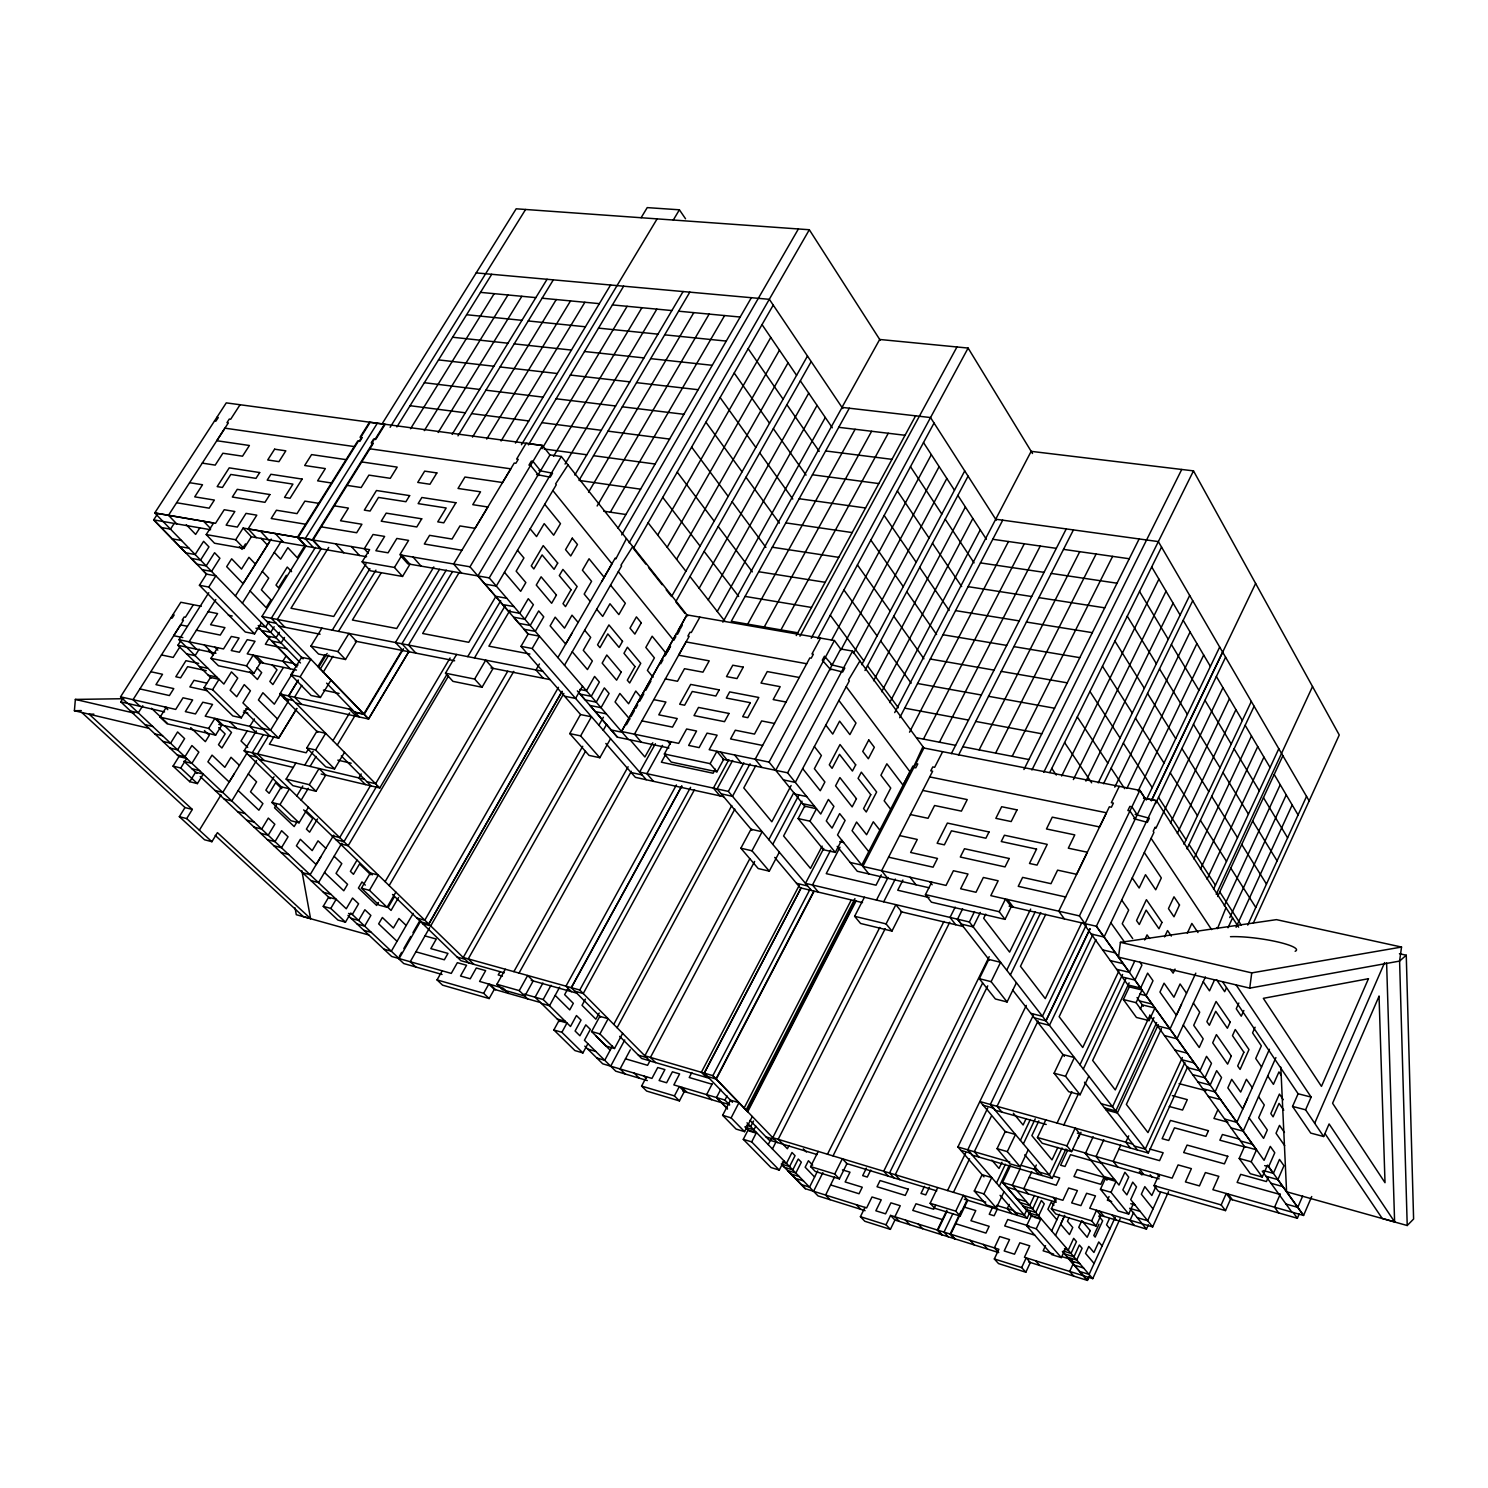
<?xml version="1.0" encoding="UTF-8"?>
<svg xmlns="http://www.w3.org/2000/svg" width="1488" height="1488" viewBox="0 0 1488 1488"><rect width="100%" height="100%" fill="white"/><g stroke="black" fill="none" stroke-linecap="round" stroke-linejoin="round"><path stroke-width="1.5" d="M148.912 728.32L74.4 710.725L75.367 699.416L123.634 698.709M1280.815 1067.156L1286.581 1191.776L1407.22 1225.517L1399.594 961.081L1401.529 947.056L1276.444 919.64L1120.408 942.35L1118.511 957.156L1249.734 988.125L1399.594 961.081L1406.253 955.222L1399.445 953.734M1249.734 988.125L1251.743 972.892L1401.529 947.056M1230.539 1199.216L1225.498 1210.618L1221.183 1204.927L1226.242 1193.506L1230.539 1199.216L1297.369 1218.263L1299.21 1214.022M1311.728 1196.519L1303.562 1215.454L1212.887 1189.712L1218.839 1176.338L1205.392 1172.563L1199.44 1185.899L1185.434 1181.918L1191.386 1168.638L1178.105 1164.918L1172.135 1178.143L1085.366 1153.498L1093.159 1136.739M1222.541 981.708L1298.113 1093.754L1292.551 1106.421L1310.742 1133.093L1323.65 1136.516L1329.1 1123.942L1394.609 1221.871L1382.185 1218.393L1325.25 1133.986M1302.651 1196.054L1297.759 1207.363L1286.004 1204.034M1280.294 1194.064L1274.565 1207.233L1278.731 1212.962M1314.685 1123.254L1384.64 962.569M1263.461 1170.591L1273.393 1173.344L1279.494 1159.412L1283.958 1165.718L1277.894 1179.612L1303.562 1215.454L1267.497 1165.123L1262.27 1177.027L1250.311 1173.697L1239.188 1158.445L1244.489 1146.523L1149.759 1015.207M1323.65 1136.516L1305.59 1109.825L1311.151 1097.102L1236.1 984.907M1273.393 1173.344L1268.65 1166.722L1274.788 1152.754L1270.268 1146.374L1264.093 1160.361L1215.082 1091.932L1202.806 1088.714M1268.185 1177.473L1266.418 1181.546L1240.694 1174.367L1237.123 1182.421L1280.126 1194.473M1262.27 1177.027L1251.222 1161.756L1256.504 1149.796L1096.377 926.261L1009.087 906.192M1269.431 1049.282L1236.844 1122.324L1224.698 1119.069M1275.904 1057.596L1243.187 1131.178L1231.078 1127.923M1217.742 1110.048L1213.948 1118.455L1227.935 1122.194M1255.109 1027.222L1252.561 1032.877L1261.359 1045.878L1255.723 1058.47L1261.545 1066.97M1197.84 1081.85L1210.153 1085.05L1216.663 1070.653L1221.555 1077.554L1215.082 1091.932M1243.856 1010.501L1241.271 1016.211L1236.249 1008.771L1238.834 1003.061M1100.06 1215.25L1146.448 1229.069L1148.364 1224.829M1010.538 1165.662L1002.596 1182.421L1062.897 1200.295L1068.626 1188.019L1077.386 1190.586L1071.676 1202.899L1080.902 1205.633L1086.612 1193.283L1095.466 1195.887L1089.755 1208.256L1152.642 1226.912L1168.545 1191.683M1225.498 1210.618L1158.445 1191.311L1154.018 1185.638L1159.096 1174.423M1210.153 1085.05L1204.945 1077.796L1211.492 1063.362L1206.526 1056.331L1199.96 1070.821L1187.591 1067.64M1156.12 1185.992L1151.824 1195.496L1144.811 1186.624L1141.352 1194.213L1153.014 1208.888M1160.603 1192.13L1147.657 1220.737L1137.241 1217.649M1242.982 1108.56L1247.576 1098.46M894.92 1220.03L890.382 1229.367L886.011 1224.773L890.568 1215.398L894.92 1220.03L998.69 1252.58L994.375 1247.893L999.713 1236.547L1009.534 1239.578L1004.195 1250.962L1014.518 1254.198L1019.857 1242.778L1029.77 1245.847L1024.432 1257.286L1092.75 1278.638L1120.111 1218.672M1226.428 987.865L1224.68 991.696L1216.57 979.681M1128.685 1214.059L1111.034 1192.316L1116.056 1181.398L1105.472 1178.347L1100.45 1189.228L1118.176 1210.953L1128.685 1214.059L1133.596 1203.234M1133.633 1212.404L1130.08 1220.234L1134.34 1225.461M1214.561 979.811L1209.502 990.859L1203.234 981.708M1182.365 1057.559L1147.992 1132.61L1126.36 1104.394L1161.458 1028.543M1109.416 1218.598L1106.57 1224.81L1109.918 1228.865M1184.894 1062.488L1145.314 1149.089L1134.209 1146.002M1247.725 925.071L1306.538 796.415M1115.126 1217.444L1089.104 1274.398L1079.656 1271.459M1062.376 1251.52L1087.356 1280.387L1089.29 1276.165L1087.356 1280.387L1028.58 1261.954M1137.26 1149.926L1148.345 1153.014L1187.815 1066.561M1253.287 923.155L1339.256 734.979L1193.488 470.878L1031.165 451.348L894.716 712.603M1031.779 1171.688L1023.818 1188.707L1028.282 1193.897M1060.832 1223.861L1064.738 1215.343M1128.704 1135.865L1125.802 1142.17L1130.359 1148.011M1229.776 917.575L1286.246 794.89M1096.024 1226.038L1091.671 1220.83L1096.526 1210.283L1100.86 1215.491L1096.024 1226.038L1055.773 1213.948L1051.365 1208.758L1056.238 1198.324M1073.834 1262.401L1069.667 1271.44L1073.741 1276.127M1205.41 976.965L1176.989 1038.773L1164.49 1035.629M1228.009 927.768L1232.566 917.873M1109.062 1196.519L1107.351 1200.239L1111.666 1201.523M1098.981 1224.196L1093.81 1235.468L1095.187 1237.105L1102.645 1220.811L1098.739 1216.105M1236.082 927.266L1292.179 804.952M1034.439 1195.459L1029.733 1205.466L1020.061 1202.564L1002.596 1182.383L1031.37 1215.677L1026.608 1225.814L1051.756 1254.644L1061.316 1257.602L1065.947 1247.558M1224.326 905.801L1280.238 784.715M1195.794 973.152L1170.014 1029.045L1157.478 1025.92M1225.963 907.736L1217.482 928.605L1216.812 927.601M1120.78 1145.09L1113.266 1161.421L1117.767 1167.076M1055.494 1235.375L1064.292 1216.421M1156.66 1022.572L1115.795 1110.978L1104.468 1107.853M1216.217 894.344L1312.528 686.563M1103.836 1139.715L1096.061 1156.529L1119.013 1185.08L1124.891 1172.265L1128.722 1177.101L1122.863 1189.879L1126.881 1194.883L1132.721 1182.123L1136.516 1186.903L1130.713 1199.626L1152.642 1226.912M1158.296 1024.581L1117.339 1112.987L1106.105 1109.918M1217.63 896.52L1282.879 755.718M1069.128 1217.723L1067.473 1221.276L1072.755 1227.507L1069.481 1234.575L1060.665 1224.233M1207.047 879.203L1263.944 757.113M1025.827 1272.221L1030.347 1262.512L1026.199 1257.844L1021.661 1267.571L1025.827 1272.221L998.541 1263.591L994.337 1258.96L998.876 1249.288L890.568 1215.398M1187.312 933.181L1191.851 923.416L1197.97 932.548M1149.982 1015.262L1115.256 1089.941L1092.657 1060.442L1129.113 982.861M1083.431 923.285L1129.318 986.897L1123.384 999.545L1136.441 1017.457L1149.071 1020.601L1154.93 1007.99L1142.3 1004.884L1140.347 1009.069M1051.663 1230.929L1059.4 1214.301M1045.543 1245.661L1043.144 1250.813L1053.653 1254.068M1175.036 969.06L1173.139 973.152L1170.479 969.358M1153.944 1017.606L1112.522 1106.793L1101.269 1103.743M1213.557 889.247L1278.806 748.743M1071.602 1151.619L1066.915 1145.834L1075.21 1128.09L1079.879 1133.893L1071.602 1151.619L1042.214 1143.249L1037.452 1137.502L1045.785 1119.887M1127.941 984.963L1140.645 988.032L1147.62 973.115L1153.014 980.741L1146.076 995.621L1199.96 1070.821M1164.565 936.901L1167.541 930.558L1171.316 936.082M987.716 1108.058L967.758 1149.833L972.371 1155.153L1052.202 1178.403L1065.966 1148.978M1149.071 1020.601L1136.088 1002.67L1142.021 989.966L1129.318 986.897M1067.696 1150.112L1060.628 1165.234L1065.017 1166.48L1070.504 1154.707L1091.281 1160.64M1200.463 869.085L1257.732 746.604M1078.261 1138.134L1080.976 1132.312M1061.316 1257.602L1036.262 1228.772L1041.005 1218.598L1031.37 1215.677M1063.846 1124.909L1078.595 1093.494M1080.083 1094.759L1065.538 1076.27L1074.392 1057.559L1062.953 1054.546L1054.099 1073.22L1068.7 1091.69L1080.083 1094.759L1088.807 1076.177M1027.297 1208.833L1024.339 1215.119L1014.835 1212.236M1140.645 988.032L1134.916 980.053L1141.947 965.098L1139.752 962.011M1057.856 1147.415L1051.997 1159.896L1031.872 1135.604L1038.847 1120.892M1193.822 858.855L1251.482 736.002M964.336 1199.235L1027.073 1218.281L1030.031 1211.976M1038.308 1196.873L1032.672 1208.888L1023.019 1205.968L1026.088 1209.539L1035.741 1212.441L1041.358 1200.463L1044.26 1203.866L1038.661 1215.826L1029.008 1212.925L1032.281 1216.7M1062.041 1147.936L1049.356 1174.999L1039.275 1172.06M1176.599 1014.797L1181.491 1004.344M1118.809 971.18L1082.743 1047.515L1059.14 1016.713L1096.005 939.542M1009.236 1204.406L1007.264 1208.609L1011.617 1213.576M1079.972 1064.757L1122.566 974.454M1183.964 844.254L1251.315 701.462M1036.318 1165.011L1034.346 1169.215L1038.866 1174.571M1057.075 1123.031L1071.844 1091.671M1083.301 1069.054L1125.877 978.62M1186.978 848.867L1254.124 706.279M1116.651 969.32L1129.411 972.352L1134.712 961.118M1144.663 939.97L1147.043 934.873L1149.573 938.5M992.05 1208.405L989.26 1214.282L994.151 1215.77L997.574 1208.535M1023.353 1143.9L1035.239 1118.846M996.328 1207.958L983.94 1193.897L991.715 1177.566L982.099 1174.702L974.305 1190.995L986.73 1205.057L996.328 1207.958L1004.028 1191.721M1177.324 833.466L1235.933 709.646M1020.191 1166.815L1007.302 1151.619L1015.467 1134.47L1005.237 1131.568L997.072 1148.662L1009.999 1163.839L1020.191 1166.815L1028.245 1149.759M1020.266 1168.508L1012.342 1185.304L1092.75 1278.657M1163.709 811.89L1155.916 828.258L1155.172 827.161L1153.219 831.253L1153.944 832.369L1104.077 937.012L1091.169 934.018M1001.963 1162.295L999.025 1168.471L991.845 1160.138M1026.032 1118.809L1023.093 1125.002L1013.347 1113.229M996.476 1183.034L1005.423 1164.248M1170.479 822.901L1229.479 698.69M1020.415 1140.385L1030.347 1119.478M999.304 1186.289L1009.273 1165.29M1092.955 934.408L1049.449 1025.344L1037.899 1022.386M1155.581 803.539L1225.591 657.212M961.155 1211.009L950.144 1234.054L954.403 1238.686M959.741 1215.361L950.72 1234.24L954.98 1238.872M960.206 1214.394L966.716 1200.779M960.206 1216.087L967.758 1200.277L963.35 1195.329L955.761 1211.158L960.206 1216.087L934.631 1208.219L930.149 1203.29L937.738 1187.573M1163.542 812.243L1222.95 687.642M953.455 1192.334L969.562 1158.817M991.399 1116.186L974.324 1151.731L978.937 1157.069M946.833 1210.283L937.328 1230.037L941.625 1234.687M1038.066 1020.898L997.053 1106.309L1001.87 1112.075M946.926 1211.437L937.905 1230.223L942.183 1234.854M1145.109 798.424L1084.994 923.639L1079.414 915.901L990.803 895.646L998.15 880.784L983.363 877.474L975.998 892.279L960.616 888.764L968 874.014L953.417 870.74L946.033 885.434L862.854 866.425L923.918 748.018L1139.845 790.37L1145.109 798.424L1139.827 790.407M1086.221 925.09L1042.418 1016.304L1030.849 1013.365M1146.262 800.023L1219.676 647.075M952.897 1213.594L944.024 1232.12L948.284 1236.77M1045.915 1020.805L1090.09 928.642L1045.971 1020.861L1034.346 1017.848M1222.615 652.116L1151.321 800.86L1255.63 583.445M935.654 1205.243L933.72 1209.242L915.994 1203.773L912.776 1210.414L942.369 1219.583M1138.115 791.151L1203.699 655.055M1079.414 915.901L1139.845 790.37M947.558 1190.549L965.675 1152.902M1052.202 1178.403L990.357 1104.468L1033.676 1014.5M1081.85 922.541L1045.264 998.634L1020.47 966.289L1045.766 914.302M834.582 1176.841L825.598 1195.069L830.044 1199.663M1119.255 786.371L1111.35 802.702L1113.396 803.111L1111.406 807.203L1109.36 806.794L1099.595 826.937L1052.276 817.154L1046.473 828.965L1074.782 834.898L1068.31 848.179L1087.337 852.233L1076.624 874.312L1057.596 870.145L1050.993 883.686L1022.628 877.381L1018.238 886.327L1065.65 896.985M929.461 1187.201L925.741 1194.901L920.998 1193.45L924.457 1186.364M1126.862 788.435L1196.929 643.579M983.977 1176.859L957.9 1146.969L1026.292 1005.404M1007.078 1001.963L991.12 981.652L1000.587 962.308L988.813 959.425L979.346 978.713L995.379 998.987L1007.078 1001.963L1016.416 982.731M1114.772 787.152L1190.102 631.991M1006.725 970.213L1035.183 911.921M1098.2 782.855L1189.675 595.479M1010.371 974.919L1040.763 912.553M1103.538 783.73L1192.725 600.743M982.582 983.103L889.526 1173.009L894.065 1177.938M1085.924 781.107L1173.102 603.217M987.734 985.856L895.255 1174.739L899.794 1179.668M1030.645 909.112L1009.608 952.115L983.68 918.282L985.726 914.134M1073.369 779.582L1166.053 591.238M1005.014 919.361L1011.245 906.676L1005.497 899.012L999.229 911.716L1005.014 919.361L931.414 902.174L925.462 894.604L931.748 882.161M890.382 1229.367L864.826 1221.276L860.417 1216.7L864.974 1207.4M989.185 956.672L883.723 1171.223L888.28 1176.152M866.425 1168.08L862.687 1175.65L867.281 1177.064L870.74 1170.07M1061.651 776.029L1158.91 579.148M839.381 1178.887L846.97 1163.635L842.357 1158.724L834.749 1174.013L839.381 1178.887L815.275 1171.465L810.607 1166.611L818.214 1151.414M1148.345 1153.014L969.376 921.983L974.528 911.586M1043.72 772.328L1193.488 470.878M980.369 912.423L973.189 926.894L961.285 924.085M1049.784 772.458L1161.551 547.1M962.624 908.796L957.528 919.212L963.22 926.522L900.575 911.642M1031.909 770.003L1181.732 469.464M817.675 1170.889L809.546 1187.126L801.288 1184.56M827.477 1154.223L943.987 921.37M955.184 907.141L950.032 917.445L955.724 924.736M1023.93 769.538L1139.138 538.972M813.564 1191.311L822.883 1172.674M833.038 1155.897L949.753 922.225M1012.193 756.313L1112.615 556.363M995.602 753.095L1096.117 554.02M979.141 749.896L1079.749 551.676M891.963 931.079L901.672 911.902L895.869 904.667L886.085 923.899L891.963 931.079L860.566 923.471L854.633 916.31L864.416 897.245M789.049 1145.5L787.394 1148.755L778.168 1139.306L885.174 928.735M744.93 1126.751L748.092 1129.987L743.293 1139.343L770.951 1167.522L779.266 1170.089L783.953 1160.826M768.217 1144.588L771.361 1138.413M902.9 880.078L897.729 890.233L929.126 897.524M879.799 927.415L772.774 1137.688L985.726 1202.099M772.439 1148.922L775.564 1142.765M779.266 1170.089L751.682 1141.891L756.481 1132.535L748.092 1129.987M876.469 900.091L888.057 877.418M951.316 753.691L1066.245 528.928M883.705 901.802L895.292 879.073M958.532 755.123L1073.425 529.914M939.449 742.214L1040.261 546.04M744.558 1131.643L731.129 1117.879L738.959 1102.682L730.459 1100.171L722.629 1115.312L736.095 1129.076L744.558 1131.643L752.314 1116.539M753.523 1121.003L750.696 1126.528L746.492 1125.263M942.629 751.738L934.65 767.306L932.771 766.934L930.763 770.84L932.641 771.212L881.621 870.722L887.629 878.255M881.305 874.888L876.023 885.193L826.249 873.642L840.013 847.211M755.774 1126.156L753.895 1129.838L745.507 1127.309L749.115 1130.992L755.402 1132.889M744.13 1108.039L851.006 900.5M746.102 1110.085L854.93 898.585M747.199 1111.22L855.619 900.426M856.084 900.965L747.701 1111.741L712.864 1075.657L644.862 1055.792L749.785 858.799M923.434 739.108L1024.302 543.771M922.913 746.697L913.595 767.008L912.907 766.097L903.049 785.199L886.848 763.809L880.915 775.229L890.735 788.082L884.17 800.786L890.661 809.212M727.558 1108.913L716.491 1097.549L720.75 1089.365M909.521 732.189L1008.473 541.52M729.678 1104.933L724.954 1100.06L727.074 1095.968M810.142 889.043L712.864 1075.657L777.48 1142.561M830.639 850.169L812.467 885.007L818.437 892.149M899.719 717.7L1002.726 520.186M712.231 1083.878L706.633 1094.629L711.562 1099.669M716.007 1078.893L813.75 891.275M813.955 891.535L716.249 1079.153L707.451 1076.401M835.289 852.419L809.937 821.171L816.484 808.728L804.673 806.18L798.126 818.567L823.571 849.76L835.289 852.419L841.706 840.106M679.421 1100.915L684.313 1091.578L679.346 1086.538L674.436 1095.893L679.421 1100.915L646.629 1091.057L641.607 1086.073L646.517 1076.81M889.694 702.596L980.257 529.877M799.409 885.025L701.387 1072.253L706.428 1077.442M822.157 846.114L810.495 868.415L783.599 835.977L802.032 801.176M704.308 1073.164L801.176 887.797L704.196 1073.071L732.505 1102.292M823.757 848.383L805.473 883.351L969.376 921.983M881.677 691.715L972.854 518.494M691.808 1072.569L689.223 1077.517L712.045 1084.231M873.586 680.741L965.396 506.999M772.737 844.384L798.777 795.28M864.974 670.493L968.074 476.141M769.296 871.15L751.998 850.783L762.154 831.755L751.031 829.225L740.875 848.216L758.21 868.546L769.296 871.15L779.303 852.233M791.132 785.515L771.826 821.785L743.777 787.933L755.848 765.539M859.859 661.025L848.569 679.904L849.295 680.89L795.317 782.409L783.451 779.898M754.621 861.459L650.442 1057.41L655.538 1062.581M650.182 1060.423L647.578 1065.315L625.499 1058.824M768.794 839.678L793.829 792.565M861.775 664.69L964.726 470.933M630.298 1049.821L620.068 1068.961L625.109 1073.945M868.899 873.94L837.539 834.935L845.11 820.446L839.66 813.601L832.071 828.109L826.286 820.93L833.912 806.384L828.407 799.447L820.744 814.029L787.617 772.83L852.587 651.074L840.701 648.991M853.498 653.455L946.852 478.466M614.507 1048.501L599.924 1033.937L608.164 1018.703L599.831 1016.341L591.592 1031.537L606.211 1046.083L614.507 1048.501L622.654 1033.36M769.054 762.116L834.396 640.528L686.935 614.879L621.5 731.501L678.677 743.368L686.619 728.99L696.57 731.017L688.646 745.432L699.118 747.608L707.06 733.138L717.123 735.184L709.181 749.692L769.073 762.116L805.175 806.794M610.694 1066.171L624.755 1039.963M775.713 770.338L840.683 649.028L834.396 640.491M840.98 649.884L939.151 466.6M613.763 1024.376L731.78 805.51M617.092 1027.743L734.83 809.119M612.442 1045.971L604.723 1060.293L596.762 1057.931M831.476 640.398L931.358 454.64M559.674 987.139L549.518 1005.739L541.446 1003.433M582.905 1052.927L561.887 1032.3L566.984 1023L558.93 1020.675L553.852 1029.956L574.907 1050.565L582.905 1052.927L587.909 1043.683M996.309 520.205L930.521 417.551L841.985 407.377L879.687 339.469L968.111 348.062L811.239 638.222M811.462 890.494L728.376 791.411L743.851 762.805M750.064 763.79L732.505 796.322L721.289 793.867M817.637 638.631L934.036 423.057M820.52 638.129L811.964 653.957L813.359 654.218L811.22 658.18L809.825 657.938L755.179 759.233L761.837 767.436M728.878 759.624L713.403 788.119L719.932 795.857M796.266 635.543L915.604 415.84M751.868 830.23L717.086 788.919L732.635 760.461M799.967 636.194L956.951 346.983M599.199 1013.049L595.87 1019.206L582.031 1005.311L585.398 999.118M780.94 629.889L888.262 433.268M694.505 789.663L583.24 993.519L574.852 991.175M716.918 771.788L710.148 763.66L716.9 751.291L723.633 759.438L716.918 771.788L671.218 762.061L664.355 754.007L671.107 741.787M715.319 769.166L713.105 773.239L661.379 762.209L665.806 754.211M571.392 987.697L681.82 786.148M709.237 1078.261L649.958 1060.963L579.781 990.022L690.581 787.319M676.426 784.939L565.961 986.153L571.429 991.659M764.255 626.987L871.615 431.278M567.895 988.702L564.64 994.635L573.326 1003.34L569.737 1009.906L555.191 995.416M681.727 786.11L571.243 987.641L600.613 1017.141M542.934 983.01L535.103 997.202L559.86 1021.586M747.701 624.123L855.116 429.288M647.317 1080.567L615.734 1071.174L584.449 1040.261L590.345 1029.38L585.807 1024.86L579.892 1035.76L575.093 1031.017L581.045 1020.098L576.451 1015.541L570.499 1026.478L543.194 999.508L551.025 985.279M662.569 745.376L646.889 773.686L653.53 781.349M849.313 408.214L731.296 621.296L797.754 632.791M665.155 655.817L670.53 646.164L667.387 651.725M519.033 973.059L631.34 771.286M652.804 742.772L644.899 757.001L629.945 739.629M655.39 743.74L639.635 772.105L717.086 788.919M722.87 622.17L842.096 407.377M527.645 998.876L519.256 990.617L527.663 975.477L533.169 980.945L524.799 996.049L502.479 989.706L496.918 984.275L505.306 969.246M489.143 998.56L494.295 989.353L488.827 984.052L483.656 993.296L489.143 998.56L442.568 985.149L437.044 979.904L442.215 970.827M513.881 971.627L628.103 766.748M717.272 611.475L825.301 417.514M626.411 724.786L629.889 718.592M635.599 708.53L637.645 704.884M639.691 701.239L643.783 693.947M645.718 690.376L650.963 681.002M660.691 663.815L662.941 659.779M675.85 636.659L673.748 640.379L618.301 571.671M680.109 629.071L682.248 625.258M500.024 971.664L498.201 974.919L502.442 976.109M708.251 599.943L817.061 405.406M699.881 617.167L691.325 632.474L690.023 632.251L687.884 636.083L689.167 636.325L678.621 655.204L709.218 660.858L702.95 672.167L684.499 668.707L677.505 681.262L665.341 678.937M520.986 646.369L532.183 648.489L539.363 636.139L528.166 634.055L520.986 646.369L580.506 714.463L569.774 733.603L589.062 755.402L599.85 757.727L610.526 738.755M699.174 588.281L808.728 393.167M621.5 731.501L676.222 634L677.505 634.241L679.663 630.41L678.361 630.168L686.935 614.916M598.827 725.307L603.384 717.235M807.482 356.041L671.572 596.558L666.196 589.787M585.454 751.384L468.236 958.904L473.816 964.317M603.217 730.366L606.639 724.321M811.202 361.584L675.719 601.784L685.001 613.484M676.575 559.302L788.063 362.812M599.85 757.727L580.618 735.89L591.443 716.807L580.599 714.575M582.719 746.288L463.233 957.509L579.781 990.022M667.182 547.249L779.47 350.201M631.024 716.584L634.465 710.539M601.803 581.51L611.94 563.785L552.848 490.556M582.515 686.247L575.558 698.43L564.473 696.198M558.484 687.307L424.805 920.216L416.882 918.059M420.769 921.835L428.786 924.067L562.018 691.362M428.786 924.067L562.092 691.436M429.66 927.656L410.242 961.75L415.784 966.977M563.84 693.427L430.702 925.908L422.778 923.75M657.696 535.085L770.784 337.46M557.87 657.584L615.232 558.093L615.865 558.893L626.448 538.619M413.218 913.353L391.325 951.223L383.848 949.102M629.164 542.767L809.323 229.747L516.169 208.804L381.951 424.099M564.491 665.266L621.575 565.979L620.942 565.198L632.735 546.542M773.239 305.096L633.386 548.44L645.811 564.101M399.361 956.338L401.648 952.357M403.88 948.47L410.762 936.473M412.957 932.678L419.895 920.588M420.806 920.849L399.119 958.57L350.796 913.055L345.458 922.151L337.925 920.068L323.249 906.341L328.625 897.227L336.176 899.273L330.782 908.424L323.249 906.341M539.437 663.964L535.978 669.953L543.25 678.268M617.948 528.277L751.421 297.6M621.705 534.917L798.386 228.966M361.435 888.187L369.433 890.326L378.343 875.093L370.345 872.991L361.435 888.187L379.087 905.113L387.066 907.271L395.864 892.112M394.06 897.338L388.108 907.568L391.065 910.414L398.561 897.487M385.113 881.677L507.743 671.237M378.436 902.453L376.669 905.467L358.422 888.02L361.975 881.938L365.285 885.118M389.149 885.583L513.788 671.386M610.322 512.188L724.6 315.568M445.489 673.208L452.947 681.355L482.038 687.251L493.086 668.372L485.739 660.133L474.635 679.067L445.489 673.208L456.593 654.441M597.134 505.994L709.144 314.098M565.924 643.597L571.931 633.33M510.068 610.136L488.882 646.164L529.895 654.032M588.56 492.175L693.817 312.629M467.753 656.617L500.712 600.761M574.852 475.044L683.122 291.481M474.467 657.938L505.064 605.951M689.855 292.076L578.999 480.401L640.584 489.18M357.008 860.138L350.405 871.354L353.456 874.293L359.538 863.951L370.642 874.684M565.068 464.07L656.84 309.132M341.831 843.231L318.506 882.626L310.936 880.58M376.836 785.999L343.951 841.706L335.823 839.604M568.007 464.944L555.601 483.916L556.289 484.753L496.304 586.086L485.014 584.114M341.291 755.923L371.051 785.887L379.775 787.97L446.977 674.324M448.558 675.887L348.136 845.761L340.101 843.715M495.802 596.558L468.757 642.314L422.648 633.497L459.067 572.657M333.721 835.14L310.118 874.721L302.548 872.693M401.146 556.326L407.842 563.84L489.236 577.883L561.311 456.481L687.754 615.92M370.363 785.831L339.673 837.577L331.619 835.531M450.083 657.994L375.59 783.748L366.866 781.684M361.193 773.965L358.831 777.926L365.453 784.585M553.517 456.351L641.923 307.718M325.147 654.59L317.893 666.475L368.503 718.909L408.977 651.372L368.596 719.002L295.721 703.08M673.301 220.019L679.402 209.808L685.54 218.792M317.521 818.921L309.597 832.164L306.416 829.114L312.703 818.623L303.664 809.881M368.317 553.22L364.281 548.756L373.042 534.49L384.629 536.424L375.869 550.727L388.07 552.811L396.85 538.451L408.586 540.404L399.807 554.819L469.985 566.798L542.469 445.489L549.965 454.956M542.078 448.706L627.118 306.305M337.292 745.06L355.26 715.17M446.251 570.146L401.927 643.727L409.479 651.874M521.451 444.745L657.138 218.848M296.968 821.934L294.178 826.565L274.536 807.817L276.433 804.692M286.142 779.098L292.876 785.645L316.014 791.263L325.705 775.136L319.046 768.533L309.299 784.697L286.142 779.098L295.87 763.046M401.983 650.368L363.779 714.017L354.553 712.008M271.913 802.478L280.023 804.487L289.472 788.826L281.362 786.854L271.913 802.478L290.997 820.744L299.069 822.79L308.425 807.221M403.527 648.749L364.151 714.389L354.925 712.399M452.519 571.597L408.493 645.048L415.933 653.139M528.5 444.875L623.677 286.142M306.788 747.962L315.586 749.989L325.649 733.305L316.851 731.333L306.788 747.962L325.779 766.878L334.558 768.943L344.509 752.351M310.081 766.413L316.088 756.462M641.123 217.713L647.224 207.613L679.402 209.808M433.826 566.947L396.719 628.513L352.414 620.031L381.095 573.01M296.8 795.95L302.789 786.017M332.94 740.671L349.661 712.919M439.499 569.327L395.473 642.481L402.95 650.554M515.462 443.089L610.601 284.952M301.171 800.191L308.332 788.268M308.555 748.817L306.156 752.779L269.384 744.223L274.164 736.393M304.742 765.148L313.15 751.254M501.084 440.987L584.877 302.269M290.867 674.789L300.148 676.761L310.88 659.24L301.599 657.343L290.867 674.789L311.159 695.491L320.422 697.481L331.006 680.072M274.015 776.755L265.868 790.165L269.161 793.327L275.596 782.725L281.734 788.659M310.899 646.108L318.525 654.032L345.495 659.5L356.488 641.402L348.973 633.386L337.906 651.539L310.899 646.108L321.947 628.103M362.142 561.813L370.27 570.76L402.523 576.451L409.963 564.212L401.927 555.173L394.45 567.449L362.142 561.813L369.619 549.649L243.139 528.054L235.718 539.735L206.218 534.583L213.621 523.013L154.752 512.951L226.269 402.876L542.469 445.489L526.082 443.312L516.615 459.104L518.252 459.327L515.871 463.289L514.234 463.066L502.553 482.521L464.944 477.034L458.025 488.455L480.531 491.821L472.775 504.674L487.878 506.999L475.063 528.352L459.959 525.934L452.073 539.047L429.586 535.345L424.322 544.013L461.894 550.281M486.743 439.053L570.518 300.911M316.367 864.212L321.036 856.511M296.726 708.586L278.665 738.178L218.773 724.414M323.305 672.092L332.94 656.282M472.496 437.119L556.252 299.553M288.616 695.9L298.325 680.035L288.635 695.919L379.775 787.97M288.356 701.276L270.574 730.18L262.093 728.246M332.308 630.131L369.917 568.676M452.129 434.384L547.082 279.26M268.249 736.374L257.461 753.988L264.194 760.517M301.822 685.354L294.587 697.202L301.692 704.382M256.587 760.405L231.793 800.935L224.149 799.019M338.52 631.34L375.925 570.127M458.006 435.835L553.35 279.818M179.341 816.689L186.688 818.586L192.324 809.435L184.996 807.556L179.341 816.689L204.563 839.771L211.891 841.706L217.434 832.629L310.564 918.598L301.841 870.61M318.674 667.294L327.137 653.455M320.311 668.968L328.755 655.129M296.819 708.437L278.665 738.197L242.935 702.894L250.43 690.785L244.237 684.61L236.722 696.737L230.156 690.265L237.727 678.119L231.458 671.888L223.87 684.052L178.988 639.71L208.785 592.708M438.16 432.487L521.842 296.298M282.032 787.505L244.144 750.808L256.308 730.999M317.781 732.263L279.8 694.003L294.364 670.288M199.355 830.211L221.005 794.927M247.771 751.849L222.772 792.434L215.109 790.519M365.992 563.859L333.758 616.46L290.978 608.257L328.699 547.454M244.144 750.808L252.29 752.723L263.171 734.96M424.303 430.627L507.966 294.977M285.994 656.134L282.832 661.249L290.197 668.782M283.222 667.796L272.899 684.554L269.849 681.467L277.01 669.86L272.174 664.95M247.12 731.11L241.037 740.987L247.715 747.46M254.392 718.909L249.798 726.349L256.717 733.138M189.72 781.684L195.598 772.198L203.279 774.095L197.402 783.599L189.72 781.684L173.054 766.115L178.988 756.592L186.688 758.452L180.755 768.013L173.054 766.115M410.539 428.767L494.183 293.675M284.487 637.459L281.083 642.983L271.839 641.105L296.986 666.922M204.042 687.791L212.579 689.669L219.052 679.291L210.515 677.449L204.042 687.791L232.816 715.933L241.316 717.848L247.659 707.563M210.961 658.347L246.506 665.843L253.183 655.111L260.567 662.588L253.927 673.301L218.42 665.75L210.961 658.347L217.62 647.726M160.072 717.142L208.655 728.413L214.886 718.369L221.842 725.121L215.63 735.128L167.084 723.8L160.072 717.142L166.284 707.265M321.352 548.514L277.326 619.38L284.933 627.285M396.887 426.926L491.728 274.294M274.145 626.764L270.704 632.307L261.46 630.466L266.78 635.915L276.024 637.775L279.446 632.251M270.072 636.678L265.366 644.248L286.719 648.787M286.347 575.298L278.554 587.76L276.005 585.082L287.258 567.058L291.592 571.671M303.682 547.51L297.284 557.777L287.835 547.621L280.637 559.116L274.276 552.364M303.087 658.868L261.981 616.441L306.044 545.78M371.851 443.052L374.213 439.258M300.502 662.978L154.752 512.951L215.518 523.33L224.223 509.733L234.844 511.5L226.139 525.152L237.336 527.068L246.041 513.379L256.81 515.164L248.105 528.91L312.368 539.884L372.688 443.164M375.05 439.369L384.481 424.247M199.429 585.268L208.748 587.053L215.853 575.875L206.516 574.126L199.429 585.268L245.297 632.009L254.578 633.869L261.46 622.821M269.068 621.519L265.608 627.062L258.205 625.592M315.419 547.361L271.318 618.264L368.596 719.002M390.135 427.279L525.599 209.473M369.489 422.22L360.059 437.286L362.216 437.584L359.854 441.359L357.697 441.062L297.433 537.335L305.579 546.17M358.366 441.155L298.102 537.447L306.249 546.282M360.728 437.379L370.159 422.313L385.15 424.322L375.72 439.462L373.544 439.165L371.182 442.959L373.358 443.257L313.057 539.995L321.185 548.867M359.185 441.266L361.565 437.491M377.338 423.224L305.226 538.656L313.373 547.51M242.377 603.142L281.716 540.535M229.375 781.665L234.323 773.76M199.206 649.159L195.114 655.65L186.558 653.846M235.383 595.944L271.188 539.102M269.458 541.985L243.362 583.277M179.657 647.243L173.203 657.436L161.467 654.943M142.792 705.74L138.291 712.845L130.553 711.059M245.501 543.883L242.042 549.351L239.419 546.561M206.218 534.583L214.514 543.232L243.976 548.44L251.36 536.777L366.606 556.717M215.816 599.552L189.088 641.812L196.528 649.196M193.328 604.76L185.423 617.222L184.159 616.962L182.187 620.087L183.433 620.347L173.687 635.692L182.801 637.571M211.091 678.007L177.872 645.29L180.346 641.384M127.596 703.433L120.565 696.83L180.811 602.268L201.289 606.286M123.225 698.039L120.788 701.871L178.988 756.592M199.69 528.091L195.635 534.415L186.316 524.743M240.052 404.773L230.677 419.244L229.301 419.058L226.957 422.685L228.334 422.871L216.783 440.727L249.407 445.489L242.525 456.184L222.865 453.245L215.202 465.112L202.256 463.121M173.947 523.795L170.506 529.133L161.132 527.496M157.505 514.03L153.673 519.889L206.516 574.126M1407.22 1225.517L1413.6 1219.025L1406.253 955.222M93.837 714.128L89.206 714.221L192.324 809.435M74.4 710.725L81.301 710.594M476.179 272.899L769.352 299.33L842.785 408.568M480.494 292.373L535.847 297.619M542.097 298.214L599.348 303.645M612.424 304.91L671.888 310.564M678.602 311.197L740.187 317.037M466.6 314.731L521.935 320.329M528.203 320.962L585.435 326.783M598.511 328.123L657.956 334.149M664.69 334.837L726.274 341.087M452.612 337.237L507.947 343.207M514.197 343.877L571.429 350.071M584.486 351.503L643.951 357.92M650.665 358.645L712.25 365.304M438.532 359.891L493.849 366.234M500.098 366.959L557.312 373.525M570.369 375.05L629.815 381.858M636.548 382.639L698.132 389.707M838.73 427.316L905.039 435.277M424.359 382.714L479.638 389.447M485.888 390.191L543.101 397.147M556.14 398.765L615.586 405.982M622.319 406.801L683.903 414.296M825.654 450.957L891.963 459.346M410.074 405.703L465.335 412.808M471.584 413.608L528.779 420.955M541.818 422.648L601.264 430.292M607.978 431.148L669.581 439.072M812.467 474.765L878.813 483.581M544.18 448.985L586.811 454.77M593.545 455.681L655.129 464.033M561.311 456.481L550.002 454.919L477.908 575.949L508.505 611.252L519.721 613.298L528.277 598.697L533.392 604.686L524.855 619.25L513.639 617.204L518.996 623.398L530.212 625.462L538.693 610.917L543.752 616.832L535.289 631.358L524.092 629.275L528.352 634.204M995.695 519.219L1158.352 541.595L1309.161 800.916M216.895 417.328L218.271 417.514L215.909 421.123L214.551 420.937M799.186 498.74L865.551 507.985M538.898 470.543L552.55 473.203L550.188 477.183L536.536 474.523M354.256 446.567L224.911 428.172L168.479 515.294L176.774 523.888M369.898 448.799L510.775 468.832L453.654 564.008L461.615 573.14M992.775 539.288L1056.331 548.347M1063.511 549.37L1129.243 558.744M785.794 522.883L852.196 532.574M346.072 459.643L311.587 454.603L304.687 465.502L325.333 468.59L317.614 480.847L331.452 482.986M361.714 461.931L397.203 467.12L390.302 478.318L368.894 475.118L361.175 487.543L347.095 485.386M980.462 562.892L1044.055 572.341M1051.235 573.419L1117.023 583.203M603.7 511.184L625.909 514.513M772.328 547.231L838.73 557.349M968.056 586.663L1031.686 596.521M1038.884 597.637L1104.728 607.829M758.75 571.727L825.189 582.31M189.608 482.689L202.517 484.753L194.723 496.843L214.365 500.061L209.157 508.171L176.607 502.739M318.711 503.335L304.873 501.14L297.023 513.62L276.415 510.235L271.207 518.512L305.617 524.241M334.335 505.846L348.397 508.096L340.529 520.763L361.919 524.26L356.674 532.741L321.241 526.845M955.575 610.619L1019.224 620.887M1026.422 622.04L1092.322 632.66M745.079 596.409L811.518 607.457M942.983 634.744L1006.688 645.401M1013.886 646.61L1079.823 657.659M210.571 529.728L153.71 519.87L185.814 552.829L195.151 554.522L203.596 541.316L208.971 546.896L200.564 560.083L191.227 558.372L196.862 564.175L206.2 565.886L214.588 552.718L219.908 558.26L211.556 571.392L202.238 569.681L206.72 574.275M930.316 659.035L994.058 670.121M1001.257 671.367L1067.231 682.843M172.18 538.842L181.555 540.497M495.541 596.279L506.794 598.288M179.713 546.561L189.069 548.235M502.702 604.556L513.937 606.583M830.788 664.652L844.812 668.038L842.673 672.018L830.062 668.875M806.701 663.741L686.042 641.923L634.465 734.179L641.347 742.214M917.557 683.494L981.336 695.008M988.534 696.31L1054.564 708.232M799.279 677.486L767.25 671.572L761 683.066L780.177 686.675L773.183 699.583L786.036 702.038M904.704 708.139L968.502 720.08M975.719 721.438L1041.786 733.789M916.608 737.788L955.594 745.339M962.81 746.734L1028.915 759.55M261.981 616.441L542.934 671.311M266.798 621.426L276.136 623.267M228.371 615.232L232.24 615.995M208.134 611.698L217.601 613.577L210.571 624.718L224.948 627.62L220.261 635.078L196.416 630.224M653.771 699.639L665.917 702.038L658.793 714.835L677.245 718.555L672.502 727.111L641.905 720.88M774.467 723.466L761.633 720.936L754.509 734.086L735.314 730.217L730.552 738.941L762.6 745.451M278.944 626.095L320.087 634.204M355.167 641.123L454.64 660.784M490.928 667.945L550.188 679.625M1143.565 798.126L1156.474 800.674L1238.63 927.154M1143.547 798.163L1156.436 800.711L1096.377 926.261L1129.411 972.352M579.799 689.428L586.439 690.748L594.586 676.445L599.366 682.062L591.257 696.328L580.19 694.115L585.212 699.937L596.26 702.15L604.351 687.902L609.076 693.464L601.022 707.693L589.992 705.461L617.464 737.192L668.93 747.999M255.899 628.215L260.214 629.071M172.887 614.711L174.152 614.972L172.162 618.078L170.915 617.818M915.901 763.567L917.78 763.939L915.771 767.827L913.911 767.455M1135.158 814.42L1149.313 818.251L1147.36 822.362L1133.707 818.623M187.302 626.262L180.55 624.904L133.046 699.676L140.058 706.298M929.721 776.922L1106.458 812.764L1058.768 911.177L1064.385 918.896M595.33 711.617L606.341 713.849M922.802 790.426L967.237 799.595L961.415 811.127L934.576 805.51L928.047 818.307L910.433 814.55M178.988 639.71L223.516 648.954L231.347 636.455L239.084 638.017L231.254 650.554L239.401 652.246L247.231 639.673L255.043 641.272L247.213 653.864L293.564 663.481M294.345 664.206L298.028 664.987M611.233 729.994L622.207 732.282M177.872 645.29L215.965 653.251M259.005 662.253L296.447 670.084M722.74 759.252L787.617 772.83M569.774 733.603L580.618 735.89M664.355 754.007L710.148 763.66M198.685 663.406L185.944 660.691L175.807 676.761L180.606 677.803L187.618 666.661L206.293 670.679M323.417 690.116L339.097 693.464M199.466 666.568L208.004 668.391M794.89 794.053L806.719 796.601M208.246 675.199L216.764 677.04M802.664 803.687L814.475 806.236M279.8 694.003L352.321 709.72M717.16 788.956L728.376 791.411M631.172 772.532L641.905 774.857M284.32 698.56L293.155 700.476M206.665 683.085L193.998 680.314L189.869 686.917L206.739 690.637M723.614 796.657L646.294 779.768L532.183 648.489M899.626 835.586L917.278 839.455L910.619 852.475L937.477 858.446L933.069 867.188L888.559 857.181M150.809 671.72L162.527 674.287L155.961 684.647L173.78 688.609L169.409 695.547L139.872 688.907M646.108 779.712L635.395 777.35L605.821 743.479M798.126 818.567L809.937 821.171M245.632 708.809L249.891 709.757M839.753 841.65L843.64 842.524M243.362 712.175L247.789 713.18M850.169 862.463L861.812 865.105L909.986 771.77L846.207 686.712M120.565 696.83L175.714 709.423L183.024 697.798L192.659 699.955L185.349 711.636L195.486 713.942L202.796 702.224L212.542 704.419L205.214 716.174L263.283 729.436M120.788 701.871L164.573 711.952M929.144 887.797L857.274 871.261L837.167 846.374M740.875 848.216L751.998 850.783M925.462 894.604L999.229 911.716M75.367 699.416L134.125 713.087M337.795 760.126L351.168 763.232M1120.408 942.35L1251.743 972.892M145.024 724.656L152.762 726.479M1102.627 949.883L1115.461 952.897M504.209 972.836L468.813 962.922L252.29 752.723L364.337 779.228M796.526 883.314L807.5 885.918M248.682 755.197L256.81 757.132M154.864 733.9L162.583 735.742M1110.383 960.634L1123.18 963.666M293.434 767.455L259.024 759.289L252.29 752.761M321.185 774.058L370.958 785.887M862.501 902.602L800.321 887.834L774.727 857.404M162.824 741.396L170.543 743.237L177.593 731.947L184.605 738.606L177.593 749.878L169.874 748.018M1122.175 976.984L1134.916 980.053M854.633 916.31L886.085 923.899M177.221 754.918L184.921 756.778L191.915 745.544L198.853 752.128L191.878 763.344L184.196 761.465M1139.734 994.077L1146.076 995.621M191.971 768.775L199.652 770.654M1139.473 1000.94L1152.103 1004.047M1123.384 999.545L1136.088 1002.67M979.346 978.713L991.12 981.652M237.559 811.611L245.204 813.564M1174.869 1050.007L1187.312 1053.169M246.673 820.186L254.299 822.139M1181.9 1059.754L1194.306 1062.934M1298.113 1093.754L1311.151 1097.102M254.057 827.123L261.683 829.076L268.324 818.084L274.834 824.259L268.212 835.233L260.586 833.261M1192.613 1074.615L1204.945 1077.796M267.394 839.66L275.001 841.65L281.604 830.695L288.04 836.795L281.474 847.732L273.866 845.742M1292.551 1106.421L1305.59 1109.825M1179.11 1083.655L1205.912 1090.667M281.065 852.512L288.672 854.521M1208.33 1096.377L1220.569 1099.595M1172.339 1095.652L1187.294 1099.632L1182.569 1110.048L1169.196 1106.477M1054.099 1073.22L1065.538 1076.27M1239.709 1139.194L1222.411 1134.507L1219.881 1140.199L1245.53 1147.174M323.398 892.298L330.95 894.344M1240.546 1141.017L1252.58 1144.291M1244.489 1146.523L1256.504 1149.796M1239.188 1158.445L1251.222 1161.756M348.564 913.446L352.34 914.488L358.589 903.793L352.544 898.045L346.258 908.777L128.526 703.657M1264.67 1165.625L1268.65 1166.722M425.029 935.952L436.3 939.058L430.832 948.619L447.962 953.399L444.335 959.797L415.933 951.818M351.131 918.375L358.645 920.44L364.876 909.763L370.865 915.436L364.653 926.113L357.157 924.011M1266.009 1176.32L1277.894 1179.612M1132.796 1144.123L980.034 1101.585L1005.925 1132.387M1149.778 1149.034L1163.151 1152.754L1159.58 1160.64L1118.883 1149.22M363.853 930.316L371.368 932.418M1271.031 1183.295L1282.898 1186.606M457.169 957.063L465.056 959.258M983.103 1105.231L993.426 1108.114M310.564 918.598L303.329 916.571L215.202 835.382M468.794 962.903L460.927 960.709L392.534 894.474M368.801 934.985L296.298 914.711L295.033 907.866M531.235 980.406L576.712 993.128M1046.231 1124.482L995.323 1110.253L990.506 1104.487M1077.368 1133.186L1137.353 1149.964L1084.492 1082.204M496.918 984.275L519.256 990.617M1037.452 1137.502L1066.915 1145.834M1072.774 1149.424L1087.43 1153.591M524.092 994.077L543.194 999.508M442.085 974.473L403.769 963.554L398.207 958.328M494.295 989.353L540.497 1002.54M1100.599 1162.184L1159.171 1178.887M1090.741 1160.101L1101.38 1163.151M437.044 979.904L483.656 993.296M1154.018 1185.638L1221.183 1204.927M557.256 1019.02L565.31 1021.345M1104.077 1176.617L1114.661 1179.668M997.072 1148.662L1007.302 1151.619M591.592 1031.537L599.924 1033.937M957.9 1146.969L1009.887 1162.091M1021.01 1165.327L1037.675 1170.182M553.852 1029.956L561.887 1032.3M1100.45 1189.228L1111.034 1192.316M638.371 1055.178L646.629 1057.596M1053.56 1176.134L1059.679 1177.919L1056.257 1185.248L1029.194 1177.306M960.839 1150.354L970.548 1153.181M649.865 1060.851L641.607 1058.433L619.678 1036.355M1130.768 1203.699L1134.972 1204.927M587.76 1049.077L595.758 1051.421M1140.161 1211.399L1129.69 1208.312L1146.448 1229.069M724.954 1100.06L673.841 1084.901L679.607 1073.927L672.409 1071.806L666.624 1082.762L659.11 1080.53L664.894 1069.593L657.733 1067.51L651.949 1078.409L602.714 1063.808L584.803 1046.157M1006.632 1187.052L1016.36 1189.935M720.936 1102.069L729.38 1104.58M682.862 1091.132L721.42 1102.608M1016.806 1190.493L1056.238 1202.23M641.607 1086.073L674.436 1095.893M1051.365 1208.758L1091.671 1220.83M1016.732 1198.714L1026.422 1201.616M722.629 1115.312L731.129 1117.879M974.305 1190.995L983.94 1193.897M996.495 1205.354L1013.328 1210.432L1017.662 1215.417M766.004 1136.888L774.411 1139.436M1034.216 1217.277L1040 1219.025M817.117 1154.576L768.98 1139.957L749.952 1120.315M846.449 1163.467L936.77 1190.884M1029.194 1226.056L1007.748 1219.509L1004.716 1225.945L1034.755 1235.17M743.293 1139.343L751.682 1141.891M842.468 1169.884L850.001 1172.191L845.147 1181.956L862.259 1187.219L859.041 1193.748L830.657 1184.95M963.778 1206.935L975.775 1210.6L970.939 1220.718L989.148 1226.317L985.949 1233.087L955.742 1223.731M1026.608 1225.814L1036.262 1228.772M810.607 1166.611L834.749 1174.013M930.149 1203.29L955.761 1211.158M782.335 1162.091L786.482 1163.374L791.988 1152.493L795.057 1155.692L789.57 1166.555L781.274 1164.007L784.492 1167.317L792.788 1169.884L798.256 1159.022L801.325 1162.184L795.857 1173.028L787.58 1170.479L805.343 1188.707L866.63 1207.921L872.005 1196.984L881.231 1199.849L875.855 1210.804L885.565 1213.836L890.921 1202.843L900.24 1205.726L894.865 1216.756L899.217 1221.369M1064.404 1248.971L1068.217 1250.162L1073.666 1238.351L1076.456 1241.624L1071.025 1253.398L1063.399 1251.055M1064.441 1253.845L1073.945 1256.802L1079.358 1245.028L1082.111 1248.265L1076.717 1260.02L1067.212 1257.081L1087.356 1280.387M1062.06 1256.672L1072.55 1259.927M791.002 1173.995L799.279 1176.562M1070.337 1260.671L1079.823 1263.628M795.206 1178.31L803.483 1180.877M1074.15 1265.079L1083.617 1268.018M865.086 1210.674L818.028 1195.906L747.013 1122.789M860.417 1216.7L886.011 1224.773M994.337 1258.96L1021.661 1267.571M186.688 818.586L211.891 841.706M81.784 712.473L184.996 807.556M180.755 768.013L197.402 783.599M330.782 908.424L345.458 922.151M183.973 761.279L196.918 773.425M200.229 776.531L330.169 898.659M347.969 915.399L391.642 956.449L451.273 973.394L457.355 962.68L466.581 965.266L460.517 976.016L470.245 978.788L476.309 968L485.646 970.622L479.582 981.429L503.111 988.125L508.543 993.426M151.441 708.251L167.437 723.428M229.171 782L207.892 761.819L212.04 755.123L224.837 767.324L231.012 757.28L239.401 765.334M238.154 790.537L258.893 810.216L262.911 803.613L250.523 791.802L256.587 781.851L248.329 773.909M316.163 864.547L296.41 845.816L300.334 839.288L312.201 850.615L318.023 840.832L325.816 848.29M324.514 872.489L343.784 890.773L347.56 884.337L336.046 873.363L341.794 863.635L334.112 856.27M397.036 941.309L378.659 923.862L382.36 917.501L393.409 928.028L398.914 918.487L406.168 925.443M164.982 706.967L167.791 709.646M190.706 727.632L205.363 741.638L209.306 735.295L204.433 730.608M280.023 804.487L299.069 822.79M369.433 890.326L387.066 907.271M208.655 728.413L215.63 735.128M218.662 727.651L225.153 733.919L218.494 744.688L221.917 747.98L231.514 732.449L224.986 726.107M216.206 718.685L223.163 725.419M490.11 984.424L495.56 989.725M305.914 810.644L372.298 874.888M229.803 721.792L236.741 728.543M309.299 784.697L316.014 791.263M212.579 689.669L241.316 717.848M244.069 710.501L270.202 736.244M204.34 644.974L211.761 652.376M634.204 1073.146L639.226 1078.149M208.506 650.256L213.1 654.85M277.475 718.927L258.428 699.974L262.892 692.738L274.331 704.177L280.99 693.352L288.486 700.922M596.204 1036.243L610.173 1050.175M214.867 647.15L217.843 650.126M643.969 1076.047L646.462 1078.54M315.586 749.989L334.558 768.943M246.506 665.843L253.927 673.301M249.556 671.572L257.424 679.477L261.683 672.613L256.959 667.87M256.01 655.687L263.395 663.164M681.95 1087.319L686.917 1092.341M300.148 676.761L320.422 697.481M208.748 587.053L254.578 633.869M716.509 1097.53L727.279 1108.579M258.466 627.452L296.521 666.494M781.888 1164.676L805.324 1188.726M326.616 683.159L359.389 716.993M349.289 709.069L356.339 716.342M243.102 583.687L226.678 566.649L231.663 558.8L241.521 569.086L248.942 557.312L255.415 564.119M250.058 590.922L266.166 607.625L271.002 599.869L261.386 589.825L268.714 578.125L262.316 571.392M814.606 1177.027L805.157 1167.206L808.43 1160.733L812.671 1165.178M803.315 1148.81L806.422 1152.047M203.67 521.321L210.552 528.519M856.325 1204.685L860.734 1209.298M337.906 651.539L345.495 659.5M235.718 539.735L243.976 548.44M243.139 528.054L251.36 536.777M261.014 538.21L267.431 545.054M248.105 528.91L256.308 537.633M260.251 530.974L268.454 539.735M905.374 1220.03L909.689 1224.661M275.28 533.541L283.464 542.339M918.319 1224.085L922.616 1228.716M312.368 539.884L320.515 548.737M335.674 543.864L343.802 552.773M970.046 1240.285L974.268 1244.917M474.635 679.067L482.038 687.251M351.373 546.542L359.482 555.489M983.401 1244.452L987.623 1249.102M394.45 567.449L402.523 576.451M413.069 557.07L421.085 566.128M1035.611 1260.782L1039.74 1265.451M1000.048 1195.292L1017.569 1215.398M967.628 1149.815L1027.073 1218.281M469.985 566.798L528.166 634.055M577.363 690.916L617.427 737.23M489.236 577.883L628.401 739.517M504.469 572.303L520.688 591.331L525.841 582.571L516.15 571.15L523.925 557.963L517.489 550.3M565.663 644.044L550.132 625.834L555.173 617.167L564.491 628.159L572.006 615.176L578.125 622.449M572.248 651.763L587.462 669.581L592.354 661.007L583.277 650.312L590.68 637.385L584.635 630.205M629.647 719.02L615.065 701.945L619.864 693.445L628.606 703.768L635.767 691.046L641.514 697.872M1056.852 1219.769L1047.887 1209.26L1051.216 1202.118L1053.913 1205.299M1094.108 1263.461L1085.57 1253.435L1088.788 1246.423L1093.922 1252.468L1098.739 1241.941L1102.106 1245.94M667.573 741.061L670.307 744.279M1053.095 1197.394L1056.034 1200.853M1024.767 1154.8L1042.177 1175.539M720.545 752.054L727.279 760.201M1099.725 1211.232L1104.04 1216.44M530.174 528.854L536.554 536.573L544.199 523.627L553.685 535.196L560.474 523.646L544.72 504.302M590.252 601.394L584.189 594.084L591.573 581.324L582.422 570.202L589.062 558.763L604.165 577.288M596.707 609.206L602.696 616.423L609.968 603.756L618.859 614.6L625.332 603.272L610.545 585.137M653.065 677.245L647.392 670.381L654.404 657.882L645.829 647.429L652.153 636.213L666.326 653.604M734.57 754.955L741.266 763.121M1112.02 1214.878L1116.316 1220.104M538.879 475.565L530.584 465.353L528.947 465.13L531.328 461.15L532.964 461.373L540.535 470.785M1085.384 1153.479L1106.979 1180.226M802.664 768.589L820.279 790.742L824.891 782L814.382 768.701L821.376 755.513L814.382 746.567M868.75 851.657L852.066 830.695L856.567 822.046L866.593 834.731L873.289 821.785L879.854 830.155M648.545 567.542L662.16 584.71M1139.362 1171.726L1141.947 1174.999M1139.287 1168.805L1143.733 1174.478M910.061 877.213L916.013 884.783M1150.187 1174.776L1152.065 1177.157M648.117 522.79L685.875 571.243M689.986 576.507L724.916 621.296M929.795 881.714L932.158 884.765M1157.311 1173.939L1159.524 1176.766M957.454 919.156L989.371 960.113M1012.64 990.004L1064.385 1056.387M825.803 725.084L832.741 734.086L839.604 721.141L849.89 734.607L855.991 723.056L838.879 700.476M662.737 497.364L700.085 546.115M704.14 551.416L738.68 596.483M677.245 472.124L714.166 521.153M718.183 526.492L752.351 571.857M830.788 669.86L822.306 660.17L824.445 656.189L832.183 664.913M1007.525 899.477L1013.254 907.141M1228.102 1194.027L1232.38 1199.737M691.641 447.07L728.171 496.397M732.133 501.772L765.911 547.398M852.587 651.074L924.16 748.334M830.304 615.195L863.821 660.821M867.467 665.787L898.306 707.767M705.926 422.201L742.047 471.826M745.972 477.22L779.396 523.144M1293.239 1212.534L1297.369 1218.263M843.919 589.973L877.064 635.915M880.673 640.919L911.158 683.178M1137.037 997.574L1143.323 1006.297M1262.252 1171.149L1291.826 1212.106M720.118 397.519L755.83 447.442M759.717 452.854L792.769 499.038M857.441 564.956L890.196 611.196M893.767 616.218L923.918 658.775M1110.866 922.783L1124.668 942.257M1176.376 1015.262L1159.933 992.05L1164.062 983.177L1173.939 997.22L1180.077 983.959L1186.531 993.24M1183.313 1025.027L1199.235 1047.515L1203.197 1038.81L1193.711 1025.325L1199.719 1012.193L1193.395 1003.098M1242.796 1108.988L1227.842 1087.877L1231.692 1079.321L1240.676 1092.099L1246.423 1079.284L1252.282 1087.709M1249.102 1117.897L1263.591 1138.376L1267.311 1129.969L1258.662 1117.674L1264.298 1104.97L1258.532 1096.693M1132.684 938.556L1122.231 923.695L1128.685 910.098L1121.692 900.054M734.198 373.042L769.519 423.224M773.351 428.674L806.05 475.118M1284.683 1145.667L1276.016 1133.279L1279.513 1125.356L1284.442 1132.461M870.852 540.107L903.253 586.644M906.769 591.703L936.584 634.52M748.166 348.731L783.097 399.175M786.892 404.68L819.218 451.366M1283.772 1110.234L1279.048 1103.371L1273.096 1116.856L1270.808 1113.563L1279.42 1094.052L1283.288 1099.706M1051.774 768.44L1056.294 775.043M1132.238 877.92L1139.157 888.02L1145.5 874.684L1155.73 889.805L1161.328 877.92L1144.328 852.55M1267.72 1076.01L1273.43 1084.361L1278.955 1071.899L1281.373 1075.471M884.151 515.443L916.199 562.278M919.677 567.374L949.158 610.452M762.023 324.607L796.582 375.329M800.339 380.835L832.313 427.781M897.376 490.966L929.051 538.079M932.492 543.213L961.657 586.57M1064.59 742.586L1091.653 782.818M1151.098 838.358L1211.604 929.609M1135.251 818.939L1129.931 810.941L1127.867 810.514L1129.857 806.403L1131.922 806.831L1137.223 814.829M910.489 466.674L941.811 514.067M945.215 519.219L974.063 562.836M1077.312 716.937L1107.816 763.158M1111.127 768.18L1124.649 788.659M923.509 442.568L954.478 490.222M957.863 495.392L986.377 539.27M1089.941 691.474L1120.073 738.029M1123.366 743.089L1152.196 787.636M1158.52 797.363L1186.048 839.864M1189.042 844.477L1215.417 885.23M1219.769 891.926L1241.29 925.183M809.323 229.747L880.189 340.231M1102.478 666.196L1132.256 713.087M1135.493 718.165L1164.007 763.046M1170.256 772.849L1197.449 815.666M1200.407 820.316L1226.503 861.385M1230.799 868.118L1255.779 907.438M1114.921 641.105L1144.346 688.312M1147.546 693.445L1175.725 738.625M1181.9 748.501L1208.795 791.616M1211.716 796.322L1237.514 837.67M1241.755 844.459L1266.455 884.077M1127.272 616.199L1156.362 663.722M1159.524 668.893L1187.368 714.389M1193.469 724.321L1220.048 767.752M1222.95 772.477L1248.432 814.141M1252.636 820.967L1277.076 860.882M968.111 348.062L1032.505 453.524M1139.529 591.48L1168.266 639.319M1171.391 644.509L1198.919 690.32M1204.964 700.327L1231.227 744.037M1234.091 748.799L1259.294 790.76M1263.461 797.642L1287.604 837.837M1151.712 566.928L1180.114 615.065M1183.202 620.31L1210.395 666.419M1216.366 676.482L1242.331 720.508M1245.158 725.288L1270.082 767.529M1274.193 774.467L1298.075 814.94M1386.611 962.959L1394.609 1221.871M1230.483 936.696A38.26 6.082 8 0 1 1276.871 941.755A38.26 6.082 8 0 1 1295.155 951.278M1379.041 996.253L1332.578 1103.259L1385.012 1182.7L1379.041 996.253M1368.458 978.713L1321.456 1086.389L1263.331 998.336L1368.458 978.713M1227.786 1156.269L1224.419 1163.858L1183.685 1152.549L1187.071 1145.072L1227.786 1156.269M1208.442 1130.713L1205.894 1136.386L1174.478 1127.83L1168.731 1140.478L1162.128 1138.673L1170.442 1120.427L1208.442 1130.713M1243.875 1052.221L1237.681 1065.966L1240.099 1069.426L1248.99 1049.579L1235.263 1029.51L1232.473 1035.648L1243.875 1052.221M1231.283 1055.996L1227.619 1064.143L1212.683 1042.809L1216.403 1034.606L1231.283 1055.996M1230.204 1022.107L1227.395 1028.264L1215.733 1011.301L1209.372 1025.269L1206.861 1021.642L1216.068 1001.461L1230.204 1022.107M1090.22 1230.632L1087.17 1237.291L1078.744 1227.321L1081.832 1220.644L1090.22 1230.632M1104.04 1177.306L1100.804 1184.318L1073.964 1176.524L1077.2 1169.568L1104.04 1177.306M1179.5 905.002L1173.995 916.794L1168.452 908.61L1173.995 896.799L1179.5 905.002M1161.979 922.411L1158.985 928.772L1146.132 910.098L1139.306 924.532L1136.534 920.551L1146.411 899.682L1161.979 922.411M908.294 1189.172L905.262 1195.422L877.027 1186.754L880.078 1180.561L908.294 1189.172M1036.541 849.109L1029.491 863.468L1037.043 865.105L1047.236 844.366L1004.4 835.233L1001.257 841.538L1036.541 849.109M1009.199 858.502L1005.032 866.909L960.299 857.032L964.484 848.737L1009.199 858.502M1017.011 809.881L1011.189 821.562L995.844 818.344L1001.666 806.719L1017.011 809.881M989.036 831.959L985.893 838.228L951.446 830.825L944.359 844.849L937.142 843.268L947.372 823.069L989.036 831.959M870.778 794.722L863.561 808.579L866.258 812.002L876.637 792.007L861.329 772.16L858.092 778.354L870.778 794.722M856.437 798.703L852.159 806.905L835.568 785.831L839.902 777.573L856.437 798.703M855.693 764.851L852.438 771.063L839.492 754.342L832.09 768.366L829.3 764.813L840.013 744.521L855.693 764.851M868.769 739.945L862.742 751.421L868.341 758.768L874.33 747.292L868.769 739.945M750.305 702.689L742.698 716.658L747.813 717.681L758.806 697.481L729.678 691.901L726.311 698.058L750.305 702.689M729.008 713.459L724.526 721.661L694.022 715.579L698.504 707.432L729.008 713.459M743.256 667.145L737.006 678.565L726.516 676.594L732.784 665.21L743.256 667.145M719.206 689.893L715.821 696.031L692.255 691.474L684.629 705.219L679.681 704.233L690.674 684.424L719.206 689.893M635.023 666.587L627.322 680.221L629.666 682.992L640.751 663.332L627.415 647.224L623.974 653.306L635.023 666.587M641.254 622.821L634.874 634.093L630.001 628.159L636.418 616.888L641.254 622.821M621.166 672.111L616.609 680.165L602.175 663.109L606.788 655.018L621.166 672.111M622.523 641.328L619.064 647.41L607.829 633.907L599.98 647.671L597.562 644.788L608.927 624.923L622.523 641.328M571.076 589.75L563.003 603.663L565.496 606.62L577.139 586.551L562.91 569.402L559.302 575.596L571.076 589.75M556.419 595.051L551.639 603.272L536.275 585.063L541.111 576.805L556.419 595.051M557.702 563.096L554.075 569.309L542.097 554.912L533.839 568.955L531.272 565.886L543.213 545.612L557.702 563.096M572.285 538.154L565.552 549.649L570.741 555.973L577.456 544.496L572.285 538.154M455.923 502.739L443.759 522.827L437.751 521.86L446.177 507.985L418.128 503.614L421.867 497.494L455.923 502.739M421.736 518.81L416.789 526.957L381.226 521.191L386.192 513.137L421.736 518.81M436.877 472.924L429.958 484.251L417.737 482.428L424.657 471.138L436.877 472.924M409.646 495.616L405.908 501.716L378.491 497.438L370.084 511.054L364.318 510.124L376.464 490.519L409.646 495.616M302.138 479.08L290.048 498.257L284.543 497.383L292.931 484.121L267.189 480.122L270.909 474.281L302.138 479.08M269.886 494.555L264.957 502.33L232.333 497.029L237.262 489.347L269.886 494.555M259.693 472.552L255.992 478.373L230.807 474.449L222.456 487.45L217.174 486.613L229.226 467.864L259.693 472.552M274.61 449.19L267.728 459.959L278.944 461.652L285.826 450.827L274.61 449.19"/></g></svg>
